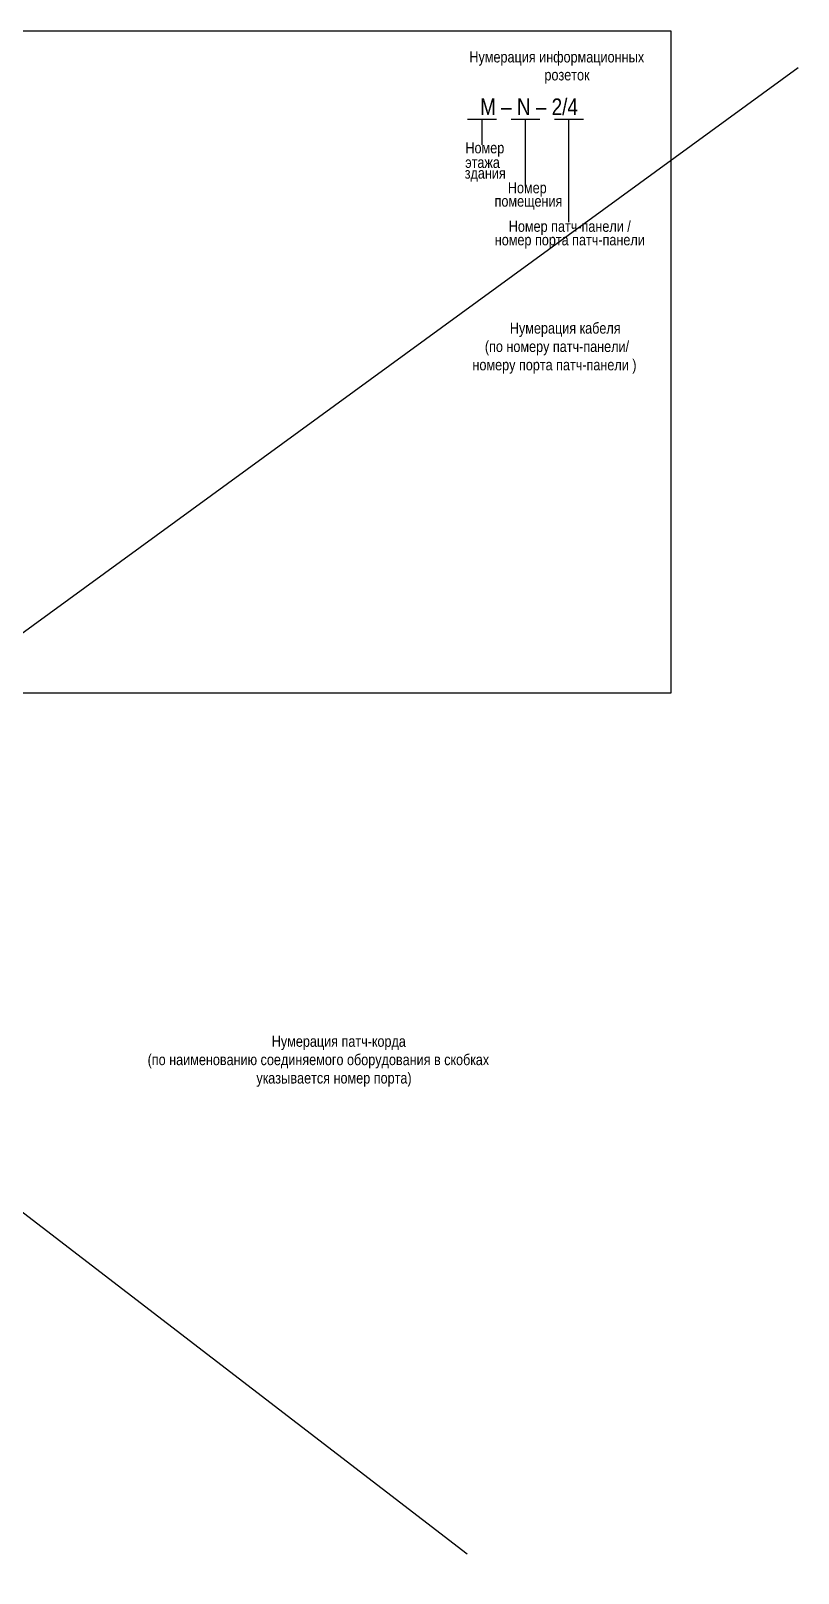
# Model space of a CAD drawing. Header units: millimetres. Extents: x -695119 to 412940, y -249585 to 622758.
# Drawn here: x -109336 to -53603, y -249585 to -137563 of the extents above; entities that cross this region are included whole.
import ezdxf

# ---------------------------------------------------------------- set-up
doc = ezdxf.new("R2010")
doc.units = ezdxf.units.MM
doc.layers.add('_Схема', color=5, linetype='Continuous', lineweight=30)
doc.layers.add('PDF _Геометрия', color=8, linetype='Continuous', lineweight=9)
doc.layers.add('PDF _Текст', color=7, linetype='Continuous')
doc.styles.add('Arial Narrow МОЙ', font='ARIALN.TTF', dxfattribs={"height": 2.5})

msp = doc.modelspace()

# ---------------------------------------------------------------- linework, layer by layer
at = {"layer": '_Схема', "color": 5}
for p, q in [((-53602.687, -140246.993), (-203636.825, -249585.176)), ((-212036.421, -144877.395), (-77642.906, -248193.258))]:
    msp.add_line(p, q, dxfattribs=at)
at = {"layer": 'PDF _Геометрия', "color": 7, "lineweight": 25}
msp.add_lwpolyline([(-62857.201, -185665.413), (-206459.577, -185665.413), (-206459.577, -137562.853), (-62857.201, -137562.853)], close=True, dxfattribs=at)
at = {"layer": 'PDF _Геометрия', "lineweight": 25}
for points in [[(-75503.762, -144002.922), (-77620.429, -144002.922)], [(-76553.765, -145836.255), (-76553.765, -144002.922)], [(-72353.762, -144002.922), (-74453.762, -144002.922)], [(-73403.754, -148852.922), (-73403.754, -144002.922)], [(-69187.098, -144002.922), (-71303.765, -144002.922)], [(-70253.757, -151469.588), (-70253.757, -144002.922)]]:
    msp.add_lwpolyline(points, dxfattribs=at)

# ---------------------------------------------------------------- texts
at = {"layer": 'PDF _Текст', "attachment_point": 7, "style": 'Arial Narrow МОЙ'}
for s, insert, char_height in [('Нумерация информационных', (-77481.949, -140099.413), 800), ('розеток', (-72031.949, -141403.129), 800), ('M – N – 2/4', (-76703.836, -143692.345), 1200), ('Номер', (-77770.426, -146700.954), 800), ('здания', (-77820.426, -148529.302), 800), ('этажа', (-77787.093, -147529.302), 800), ('Номер', (-74687.093, -149600.954), 800), ('помещения', (-75653.759, -150561.297), 800), ('Номер патч-панели /', (-74620.426, -152400.954), 800), ('номер порта патч-панели', (-75637.093, -153384.288), 800), ('Нумерация кабеля', (-74542.723, -159795.85), 800), ('(по номеру патч-панели/', (-76359.389, -161129.183), 800), ('номеру порта патч-панели )', (-77259.389, -162462.516), 800), ('Нумерация патч-корда', (-91837.051, -211595.469), 800), ('(по наименованию соединяемого оборудования в скобках', (-100853.718, -212928.803), 800), ('указывается номер порта)', (-92953.718, -214262.136), 800)]:
    msp.add_mtext(s, dxfattribs=dict(at, insert=insert, char_height=char_height))

doc.saveas('drawing.dxf')
